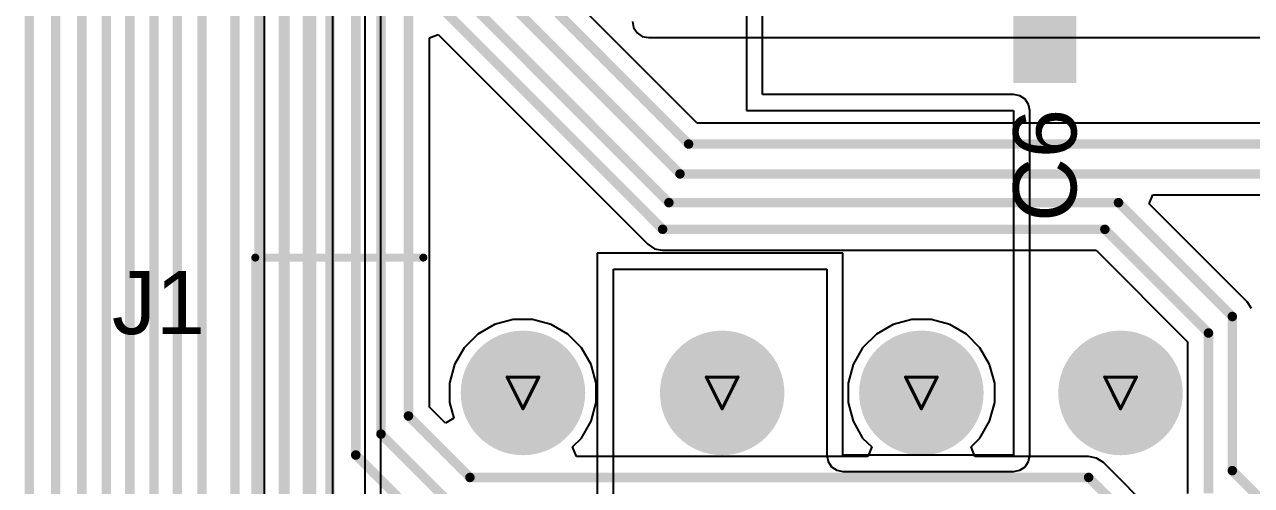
# Model space of a CAD drawing. Header units: inches. Extents: x -31 to 249, y -28 to 261.
# Drawn here: x 7.48 to 27.19, y 25.58 to 32.98 of the extents above; entities that cross this region are included whole.
import ezdxf

# ---------------------------------------------------------------- set-up
doc = ezdxf.new("R2010")
doc.units = ezdxf.units.IN
for name, color, linetype in [('Bottom Layer', 5, 'Continuous'), ('Bottom Solder', 6, 'Continuous'), ('Drill Drawing', 1, 'Continuous'), ('Multi-Layer', 9, 'Continuous'), ('Pad Holes', 156, 'Continuous'), ('Top Layer', 1, 'Continuous'), ('Top Overlay', 2, 'Continuous'), ('Top Paste', 8, 'Continuous'), ('Top Solder', 216, 'Continuous')]:
    doc.layers.add(name, color=color, linetype=linetype)
doc.styles.add('Arial', font='', dxfattribs={"height": 0.2})
doc.styles.get('Arial').set_extended_font_data('Arial')

# ---------------------------------------------------------------- blocks, each defined once
blk = doc.blocks.new('RVT1E470M0505_12')
at = {"layer": 'Top Layer'}
for points in [[(-3.75, 0.455), (-1.05, 0.455), (-1.05, -0.455), (-3.75, -0.455)], [(1.05, 0.455), (3.75, 0.455), (3.75, -0.455), (1.05, -0.455)]]:
    blk.add_hatch(color=1, dxfattribs=at).paths.add_polyline_path(points)
at = {"layer": 'Top Paste'}
for points in [[(-3.75, 0.455), (-1.05, 0.455), (-1.05, -0.455), (-3.75, -0.455)], [(1.05, 0.455), (3.75, 0.455), (3.75, -0.455), (1.05, -0.455)]]:
    blk.add_hatch(color=8, dxfattribs=at).paths.add_polyline_path(points)
at = {"layer": 'Top Solder'}
for points in [[(-3.801, 0.506), (-0.999, 0.506), (-0.999, -0.506), (-3.801, -0.506)], [(0.999, 0.506), (3.801, 0.506), (3.801, -0.506), (0.999, -0.506)]]:
    blk.add_hatch(color=216, dxfattribs=at).paths.add_polyline_path(points)
at = {"layer": 'Top Overlay'}
for points in [[(-2.659, 1.787, 0.127, 0.127, 0), (-1.795, 2.649, 0.127, 0.127, 0)], [(2.659, 2.649, 0.127, 0.127, 0), (-1.795, 2.649, 0.127, 0.127, 0)], [(2.659, 0.607, 0.127, 0.127, 0), (2.659, 2.649, 0.127, 0.127, 0)], [(-2.659, 0.607, 0.127, 0.127, 0), (-2.659, 1.787, 0.127, 0.127, 0)], [(-3.289, 0.635, 0.127, 0.127, 0), (-3.289, 1.346, 0.127, 0.127, 0)], [(-2.933, 0.991, 0.127, 0.127, 0), (-3.644, 0.991, 0.127, 0.127, 0)], [(-2.659, -1.787, 0.127, 0.127, 0), (-2.659, -0.607, 0.127, 0.127, 0)], [(2.659, -2.649, 0.127, 0.127, 0), (2.659, -0.607, 0.127, 0.127, 0)], [(-1.795, -2.649, 0.127, 0.127, 0), (-2.659, -1.787, 0.127, 0.127, 0)], [(2.659, -2.649, 0.127, 0.127, 0), (-1.795, -2.649, 0.127, 0.127, 0)]]:
    blk.add_lwpolyline(points, format="xyseb", dxfattribs=at)
for points in [[(-1.827, 2.649, 0.0635, 0.0635, 1), (-1.763, 2.649, 0.0635, 0.0635, 1)], [(-1.827, 2.649, 0.0635, 0.0635, 1), (-1.763, 2.649, 0.0635, 0.0635, 1)], [(2.628, 2.649, 0.0635, 0.0635, 1), (2.691, 2.649, 0.0635, 0.0635, 1)], [(2.628, 2.649, 0.0635, 0.0635, 1), (2.691, 2.649, 0.0635, 0.0635, 1)], [(-2.691, 1.787, 0.0635, 0.0635, 1), (-2.628, 1.787, 0.0635, 0.0635, 1)], [(-2.691, 1.787, 0.0635, 0.0635, 1), (-2.628, 1.787, 0.0635, 0.0635, 1)], [(-3.321, 1.346, 0.0635, 0.0635, 1), (-3.257, 1.346, 0.0635, 0.0635, 1)], [(-3.676, 0.991, 0.0635, 0.0635, 1), (-3.613, 0.991, 0.0635, 0.0635, 1)], [(-2.965, 0.991, 0.0635, 0.0635, 1), (-2.902, 0.991, 0.0635, 0.0635, 1)], [(-3.321, 0.635, 0.0635, 0.0635, 1), (-3.257, 0.635, 0.0635, 0.0635, 1)], [(-2.691, 0.607, 0.0635, 0.0635, 1), (-2.628, 0.607, 0.0635, 0.0635, 1)], [(2.628, 0.607, 0.0635, 0.0635, 1), (2.691, 0.607, 0.0635, 0.0635, 1)], [(-2.691, -0.607, 0.0635, 0.0635, 1), (-2.628, -0.607, 0.0635, 0.0635, 1)], [(2.628, -0.607, 0.0635, 0.0635, 1), (2.691, -0.607, 0.0635, 0.0635, 1)], [(-2.691, -1.787, 0.0635, 0.0635, 1), (-2.628, -1.787, 0.0635, 0.0635, 1)], [(-2.691, -1.787, 0.0635, 0.0635, 1), (-2.628, -1.787, 0.0635, 0.0635, 1)], [(-1.827, -2.649, 0.0635, 0.0635, 1), (-1.763, -2.649, 0.0635, 0.0635, 1)], [(-1.827, -2.649, 0.0635, 0.0635, 1), (-1.763, -2.649, 0.0635, 0.0635, 1)], [(2.628, -2.649, 0.0635, 0.0635, 1), (2.691, -2.649, 0.0635, 0.0635, 1)], [(2.628, -2.649, 0.0635, 0.0635, 1), (2.691, -2.649, 0.0635, 0.0635, 1)]]:
    blk.add_lwpolyline(points, format="xyseb", close=True, dxfattribs=at)
blk = doc.blocks.new('RVT1E470M0505_13')
at = {"layer": 'Top Layer'}
for points in [[(-3.75, 0.455), (-1.05, 0.455), (-1.05, -0.455), (-3.75, -0.455)], [(1.05, 0.455), (3.75, 0.455), (3.75, -0.455), (1.05, -0.455)]]:
    blk.add_hatch(color=1, dxfattribs=at).paths.add_polyline_path(points)
at = {"layer": 'Top Paste'}
for points in [[(-3.75, 0.455), (-1.05, 0.455), (-1.05, -0.455), (-3.75, -0.455)], [(1.05, 0.455), (3.75, 0.455), (3.75, -0.455), (1.05, -0.455)]]:
    blk.add_hatch(color=8, dxfattribs=at).paths.add_polyline_path(points)
at = {"layer": 'Top Solder'}
for points in [[(-3.801, 0.506), (-0.999, 0.506), (-0.999, -0.506), (-3.801, -0.506)], [(0.999, 0.506), (3.801, 0.506), (3.801, -0.506), (0.999, -0.506)]]:
    blk.add_hatch(color=216, dxfattribs=at).paths.add_polyline_path(points)
at = {"layer": 'Top Overlay'}
for points in [[(-2.659, 1.787, 0.127, 0.127, 0), (-1.795, 2.649, 0.127, 0.127, 0)], [(2.659, 2.649, 0.127, 0.127, 0), (-1.795, 2.649, 0.127, 0.127, 0)], [(2.659, 0.607, 0.127, 0.127, 0), (2.659, 2.649, 0.127, 0.127, 0)], [(-2.659, 0.607, 0.127, 0.127, 0), (-2.659, 1.787, 0.127, 0.127, 0)], [(-3.289, 0.635, 0.127, 0.127, 0), (-3.289, 1.346, 0.127, 0.127, 0)], [(-2.933, 0.991, 0.127, 0.127, 0), (-3.644, 0.991, 0.127, 0.127, 0)], [(-2.659, -1.787, 0.127, 0.127, 0), (-2.659, -0.607, 0.127, 0.127, 0)], [(2.659, -2.649, 0.127, 0.127, 0), (2.659, -0.607, 0.127, 0.127, 0)], [(-1.795, -2.649, 0.127, 0.127, 0), (-2.659, -1.787, 0.127, 0.127, 0)], [(2.659, -2.649, 0.127, 0.127, 0), (-1.795, -2.649, 0.127, 0.127, 0)]]:
    blk.add_lwpolyline(points, format="xyseb", dxfattribs=at)
for points in [[(-1.827, 2.649, 0.0635, 0.0635, 1), (-1.763, 2.649, 0.0635, 0.0635, 1)], [(-1.827, 2.649, 0.0635, 0.0635, 1), (-1.763, 2.649, 0.0635, 0.0635, 1)], [(2.628, 2.649, 0.0635, 0.0635, 1), (2.691, 2.649, 0.0635, 0.0635, 1)], [(2.628, 2.649, 0.0635, 0.0635, 1), (2.691, 2.649, 0.0635, 0.0635, 1)], [(-2.691, 1.787, 0.0635, 0.0635, 1), (-2.628, 1.787, 0.0635, 0.0635, 1)], [(-2.691, 1.787, 0.0635, 0.0635, 1), (-2.628, 1.787, 0.0635, 0.0635, 1)], [(-3.321, 1.346, 0.0635, 0.0635, 1), (-3.257, 1.346, 0.0635, 0.0635, 1)], [(-3.676, 0.991, 0.0635, 0.0635, 1), (-3.613, 0.991, 0.0635, 0.0635, 1)], [(-2.965, 0.991, 0.0635, 0.0635, 1), (-2.902, 0.991, 0.0635, 0.0635, 1)], [(-3.321, 0.635, 0.0635, 0.0635, 1), (-3.257, 0.635, 0.0635, 0.0635, 1)], [(-2.691, 0.607, 0.0635, 0.0635, 1), (-2.628, 0.607, 0.0635, 0.0635, 1)], [(2.628, 0.607, 0.0635, 0.0635, 1), (2.691, 0.607, 0.0635, 0.0635, 1)], [(-2.691, -0.607, 0.0635, 0.0635, 1), (-2.628, -0.607, 0.0635, 0.0635, 1)], [(2.628, -0.607, 0.0635, 0.0635, 1), (2.691, -0.607, 0.0635, 0.0635, 1)], [(-2.691, -1.787, 0.0635, 0.0635, 1), (-2.628, -1.787, 0.0635, 0.0635, 1)], [(-2.691, -1.787, 0.0635, 0.0635, 1), (-2.628, -1.787, 0.0635, 0.0635, 1)], [(-1.827, -2.649, 0.0635, 0.0635, 1), (-1.763, -2.649, 0.0635, 0.0635, 1)], [(-1.827, -2.649, 0.0635, 0.0635, 1), (-1.763, -2.649, 0.0635, 0.0635, 1)], [(2.628, -2.649, 0.0635, 0.0635, 1), (2.691, -2.649, 0.0635, 0.0635, 1)], [(2.628, -2.649, 0.0635, 0.0635, 1), (2.691, -2.649, 0.0635, 0.0635, 1)]]:
    blk.add_lwpolyline(points, format="xyseb", close=True, dxfattribs=at)
blk = doc.blocks.new('1_1376430_8_40')
at = {"layer": 'Bottom Layer'}
h = blk.add_hatch(color=5, dxfattribs=at)
edge = h.paths.add_edge_path()
edge.add_arc((-52.05, 8.225), 1, 0, 360)
h = blk.add_hatch(color=5, dxfattribs=at)
edge = h.paths.add_edge_path()
edge.add_arc((-48.85, 8.225), 1, 0, 360)
h = blk.add_hatch(color=5, dxfattribs=at)
edge = h.paths.add_edge_path()
edge.add_arc((-45.65, 8.225), 1, 0, 360)
h = blk.add_hatch(color=5, dxfattribs=at)
edge = h.paths.add_edge_path()
edge.add_arc((-42.45, 8.225), 1, 0, 360)
at = {"layer": 'Bottom Solder'}
h = blk.add_hatch(color=6, dxfattribs=at)
edge = h.paths.add_edge_path()
edge.add_arc((-52.05, 8.225), 1, 0, 360)
h = blk.add_hatch(color=6, dxfattribs=at)
edge = h.paths.add_edge_path()
edge.add_arc((-48.85, 8.225), 1, 0, 360)
h = blk.add_hatch(color=6, dxfattribs=at)
edge = h.paths.add_edge_path()
edge.add_arc((-45.65, 8.225), 1, 0, 360)
h = blk.add_hatch(color=6, dxfattribs=at)
edge = h.paths.add_edge_path()
edge.add_arc((-42.45, 8.225), 1, 0, 360)
at = {"layer": 'Multi-Layer'}
h = blk.add_hatch(color=9, dxfattribs=at)
edge = h.paths.add_edge_path()
edge.add_arc((-52.05, 8.225), 1, 0, 360)
h = blk.add_hatch(color=9, dxfattribs=at)
edge = h.paths.add_edge_path()
edge.add_arc((-48.85, 8.225), 1, 0, 360)
h = blk.add_hatch(color=9, dxfattribs=at)
edge = h.paths.add_edge_path()
edge.add_arc((-45.65, 8.225), 1, 0, 360)
h = blk.add_hatch(color=9, dxfattribs=at)
edge = h.paths.add_edge_path()
edge.add_arc((-42.45, 8.225), 1, 0, 360)
at = {"layer": 'Pad Holes'}
h = blk.add_hatch(color=7, dxfattribs=at)
edge = h.paths.add_edge_path()
edge.add_arc((-52.05, 8.225), 0.605, 0, 360)
h = blk.add_hatch(color=7, dxfattribs=at)
edge = h.paths.add_edge_path()
edge.add_arc((-48.85, 8.225), 0.605, 0, 360)
h = blk.add_hatch(color=7, dxfattribs=at)
edge = h.paths.add_edge_path()
edge.add_arc((-45.65, 8.225), 0.605, 0, 360)
h = blk.add_hatch(color=7, dxfattribs=at)
edge = h.paths.add_edge_path()
edge.add_arc((-42.45, 8.225), 0.605, 0, 360)
at = {"layer": 'Top Layer'}
h = blk.add_hatch(color=1, dxfattribs=at)
edge = h.paths.add_edge_path()
edge.add_arc((-52.05, 8.225), 1, 0, 360)
h = blk.add_hatch(color=1, dxfattribs=at)
edge = h.paths.add_edge_path()
edge.add_arc((-48.85, 8.225), 1, 0, 360)
h = blk.add_hatch(color=1, dxfattribs=at)
edge = h.paths.add_edge_path()
edge.add_arc((-45.65, 8.225), 1, 0, 360)
h = blk.add_hatch(color=1, dxfattribs=at)
edge = h.paths.add_edge_path()
edge.add_arc((-42.45, 8.225), 1, 0, 360)
at = {"layer": 'Top Solder'}
h = blk.add_hatch(color=216, dxfattribs=at)
edge = h.paths.add_edge_path()
edge.add_arc((-52.05, 8.225), 1, 0, 360)
h = blk.add_hatch(color=216, dxfattribs=at)
edge = h.paths.add_edge_path()
edge.add_arc((-48.85, 8.225), 1, 0, 360)
h = blk.add_hatch(color=216, dxfattribs=at)
edge = h.paths.add_edge_path()
edge.add_arc((-45.65, 8.225), 1, 0, 360)
h = blk.add_hatch(color=216, dxfattribs=at)
edge = h.paths.add_edge_path()
edge.add_arc((-42.45, 8.225), 1, 0, 360)
at = {"layer": 'Top Overlay'}
for points in [[(-56.35, 10.397, 0.127, 0.127, 0), (-53.65, 10.397, 0.127, 0.127, 0)], [(-56.35, 10.397, 0.127, 0.127, 0), (-53.65, 10.397, 0.127, 0.127, 0)], [(-56.35, -18.833, 0.127, 0.127, 0), (-56.35, 10.397, 0.127, 0.127, 0)], [(-56.35, -18.833, 0.127, 0.127, 0), (-56.35, 10.397, 0.127, 0.127, 0)]]:
    blk.add_lwpolyline(points, format="xyseb", dxfattribs=at)
for points in [[(-56.382, 10.397, 0.0635, 0.0635, 1), (-56.318, 10.397, 0.0635, 0.0635, 1)], [(-56.382, 10.397, 0.0635, 0.0635, 1), (-56.318, 10.397, 0.0635, 0.0635, 1)], [(-56.382, 10.397, 0.0635, 0.0635, 1), (-56.318, 10.397, 0.0635, 0.0635, 1)], [(-56.382, 10.397, 0.0635, 0.0635, 1), (-56.318, 10.397, 0.0635, 0.0635, 1)], [(-53.682, 10.397, 0.0635, 0.0635, 1), (-53.618, 10.397, 0.0635, 0.0635, 1)], [(-53.682, 10.397, 0.0635, 0.0635, 1), (-53.618, 10.397, 0.0635, 0.0635, 1)]]:
    blk.add_lwpolyline(points, format="xyseb", close=True, dxfattribs=at)

msp = doc.modelspace()

# ---------------------------------------------------------------- linework, layer by layer
at = {"layer": 'Bottom Layer'}
for p, q in [((18.286, 31.398), (15.61, 34.073)), ((17.242, 33.029), (17.261, 32.93)), ((17.261, 32.93), (17.317, 32.846)), ((13.983, 32.764), (14.123, 32.822)), ((13.983, 26.836), (13.983, 32.764)), ((14.123, 32.822), (17.491, 29.455)), ((17.317, 32.846), (17.401, 32.79)), ((17.401, 32.79), (17.501, 32.77)), ((17.501, 32.77), (33.121, 32.77)), ((30.69, 31.398), (18.286, 31.398)), ((25.545, 30.104), (25.603, 30.245)), ((25.603, 30.245), (27.83, 30.245)), ((27.118, 28.531), (25.545, 30.104)), ((17.491, 29.455), (17.6, 29.382)), ((17.6, 29.382), (17.729, 29.356)), ((17.729, 29.356), (24.694, 29.356)), ((24.694, 29.356), (26.161, 27.889)), ((27.191, 28.422), (27.118, 28.531)), ((15.33, 28.244), (15.03, 28.164)), ((15.64, 28.244), (15.33, 28.244)), ((15.94, 28.164), (15.64, 28.244)), ((21.73, 28.244), (21.43, 28.164)), ((22.04, 28.244), (21.73, 28.244)), ((22.34, 28.164), (22.04, 28.244)), ((14.762, 28.009), (14.542, 27.79)), ((15.03, 28.164), (14.762, 28.009)), ((16.208, 28.009), (15.94, 28.164)), ((16.427, 27.79), (16.208, 28.009)), ((21.162, 28.009), (20.942, 27.79)), ((21.43, 28.164), (21.162, 28.009)), ((22.608, 28.009), (22.34, 28.164)), ((22.827, 27.79), (22.608, 28.009)), ((26.161, 27.889), (26.161, 25.454)), ((14.542, 27.79), (14.387, 27.521)), ((16.582, 27.521), (16.427, 27.79)), ((20.942, 27.79), (20.787, 27.521)), ((22.982, 27.521), (22.827, 27.79)), ((14.387, 27.521), (14.307, 27.222)), ((16.663, 27.222), (16.582, 27.521)), ((20.787, 27.521), (20.707, 27.222)), ((23.063, 27.222), (22.982, 27.521)), ((14.307, 27.222), (14.307, 26.912)), ((16.663, 26.912), (16.663, 27.222)), ((20.707, 27.222), (20.707, 26.912)), ((23.063, 26.912), (23.063, 27.222)), ((14.238, 26.581), (13.983, 26.836)), ((14.307, 26.912), (14.375, 26.66)), ((16.582, 26.612), (16.663, 26.912)), ((20.707, 26.912), (20.787, 26.612)), ((22.982, 26.612), (23.063, 26.912)), ((14.375, 26.66), (14.238, 26.581)), ((16.427, 26.343), (16.582, 26.612)), ((20.787, 26.612), (20.942, 26.343)), ((22.827, 26.343), (22.982, 26.612)), ((16.283, 26.199), (16.427, 26.343)), ((20.942, 26.343), (21.087, 26.199)), ((22.683, 26.199), (22.827, 26.343)), ((16.346, 26.046), (16.283, 26.199)), ((21.024, 26.046), (16.346, 26.046)), ((21.087, 26.199), (21.024, 26.046)), ((22.746, 26.046), (22.683, 26.199)), ((24.572, 26.046), (22.746, 26.046)), ((24.701, 26.021), (24.572, 26.046)), ((24.81, 25.948), (24.701, 26.021)), ((26.423, 24.335), (24.81, 25.948))]:
    msp.add_line(p, q, dxfattribs=at)
for points in [[(7.554, 18.216, 0.152, 0.152, 0), (7.554, 66.034, 0.152, 0.152, 0)], [(7.979, 18.331, 0.152, 0.152, 0), (7.979, 63.792, 0.152, 0.152, 0)], [(8.398, 18.454, 0.152, 0.152, 0), (8.398, 63.473, 0.152, 0.152, 0)], [(8.793, 18.822, 0.152, 0.152, 0), (8.793, 63.252, 0.152, 0.152, 0)], [(9.17, 19.059, 0.152, 0.152, 0), (9.17, 63.069, 0.152, 0.152, 0)], [(9.557, 19.267, 0.152, 0.152, 0), (9.557, 62.875, 0.152, 0.152, 0)], [(9.933, 19.547, 0.152, 0.152, 0), (9.933, 62.652, 0.152, 0.152, 0)], [(10.33, 19.767, 0.152, 0.152, 0), (10.33, 62.416, 0.152, 0.152, 0)], [(10.86, 19.902, 0.152, 0.152, 0), (10.86, 62.145, 0.152, 0.152, 0)], [(11.248, 21.91, 0.152, 0.152, 0), (11.248, 61.91, 0.152, 0.152, 0)], [(11.636, 22.316, 0.152, 0.152, 0), (11.636, 61.687, 0.152, 0.152, 0)], [(12.02, 23.682, 0.152, 0.152, 0), (12.02, 61.418, 0.152, 0.152, 0)], [(12.385, 23.95, 0.152, 0.152, 0), (12.385, 61.13, 0.152, 0.152, 0)], [(12.799, 26.07, 0.152, 0.152, 0), (12.799, 60.874, 0.152, 0.152, 0)], [(13.204, 26.407, 0.152, 0.152, 0), (13.204, 60.633, 0.152, 0.152, 0)], [(13.646, 26.697, 0.152, 0.152, 0), (13.646, 60.381, 0.152, 0.152, 0)], [(15.274, 33.934, 0.152, 0.152, 0), (18.146, 31.061, 0.152, 0.152, 0)], [(14.885, 33.704, 0.152, 0.152, 0), (18.007, 30.582, 0.152, 0.152, 0)], [(14.466, 33.484, 0.152, 0.152, 0), (17.829, 30.121, 0.152, 0.152, 0)], [(14.069, 33.353, 0.152, 0.152, 0), (17.729, 29.693, 0.152, 0.152, 0)], [(18.146, 31.061, 0.152, 0.152, 0), (30.69, 31.061, 0.152, 0.152, 0)], [(18.007, 30.582, 0.152, 0.152, 0), (27.97, 30.582, 0.152, 0.152, 0)], [(17.829, 30.121, 0.152, 0.152, 0), (25.052, 30.121, 0.152, 0.152, 0)], [(25.052, 30.121, 0.152, 0.152, 0), (26.88, 28.293, 0.152, 0.152, 0)], [(17.729, 29.693, 0.152, 0.152, 0), (24.833, 29.693, 0.152, 0.152, 0)], [(24.833, 29.693, 0.152, 0.152, 0), (26.498, 28.028, 0.152, 0.152, 0)], [(26.88, 25.82, 0.152, 0.152, 0), (26.88, 28.293, 0.152, 0.152, 0)], [(26.498, 25.454, 0.152, 0.152, 0), (26.498, 28.028, 0.152, 0.152, 0)], [(13.646, 26.697, 0.152, 0.152, 0), (14.633, 25.71, 0.152, 0.152, 0)], [(13.204, 26.407, 0.152, 0.152, 0), (14.285, 25.326, 0.152, 0.152, 0)], [(12.799, 26.07, 0.152, 0.152, 0), (13.909, 24.96, 0.152, 0.152, 0)], [(26.88, 25.82, 0.152, 0.152, 0), (27.594, 25.106, 0.152, 0.152, 0)], [(14.633, 25.71, 0.152, 0.152, 0), (24.572, 25.71, 0.152, 0.152, 0)], [(24.572, 25.71, 0.152, 0.152, 0), (26.185, 24.096, 0.152, 0.152, 0)]]:
    msp.add_lwpolyline(points, format="xyseb", dxfattribs=at)
for points in [[(18.108, 31.061, 0.0762, 0.0762, 1), (18.184, 31.061, 0.0762, 0.0762, 1)], [(18.108, 31.061, 0.0762, 0.0762, 1), (18.184, 31.061, 0.0762, 0.0762, 1)], [(17.969, 30.582, 0.0762, 0.0762, 1), (18.045, 30.582, 0.0762, 0.0762, 1)], [(17.969, 30.582, 0.0762, 0.0762, 1), (18.045, 30.582, 0.0762, 0.0762, 1)], [(17.791, 30.121, 0.0762, 0.0762, 1), (17.867, 30.121, 0.0762, 0.0762, 1)], [(17.791, 30.121, 0.0762, 0.0762, 1), (17.867, 30.121, 0.0762, 0.0762, 1)], [(25.014, 30.121, 0.0762, 0.0762, 1), (25.09, 30.121, 0.0762, 0.0762, 1)], [(25.014, 30.121, 0.0762, 0.0762, 1), (25.09, 30.121, 0.0762, 0.0762, 1)], [(17.691, 29.693, 0.0762, 0.0762, 1), (17.767, 29.693, 0.0762, 0.0762, 1)], [(17.691, 29.693, 0.0762, 0.0762, 1), (17.767, 29.693, 0.0762, 0.0762, 1)], [(24.795, 29.693, 0.0762, 0.0762, 1), (24.871, 29.693, 0.0762, 0.0762, 1)], [(24.795, 29.693, 0.0762, 0.0762, 1), (24.871, 29.693, 0.0762, 0.0762, 1)], [(26.842, 28.293, 0.0762, 0.0762, 1), (26.918, 28.293, 0.0762, 0.0762, 1)], [(26.842, 28.293, 0.0762, 0.0762, 1), (26.918, 28.293, 0.0762, 0.0762, 1)], [(26.46, 28.028, 0.0762, 0.0762, 1), (26.536, 28.028, 0.0762, 0.0762, 1)], [(26.46, 28.028, 0.0762, 0.0762, 1), (26.536, 28.028, 0.0762, 0.0762, 1)], [(13.608, 26.697, 0.0762, 0.0762, 1), (13.684, 26.697, 0.0762, 0.0762, 1)], [(13.608, 26.697, 0.0762, 0.0762, 1), (13.684, 26.697, 0.0762, 0.0762, 1)], [(13.166, 26.407, 0.0762, 0.0762, 1), (13.242, 26.407, 0.0762, 0.0762, 1)], [(13.166, 26.407, 0.0762, 0.0762, 1), (13.242, 26.407, 0.0762, 0.0762, 1)], [(12.76, 26.07, 0.0762, 0.0762, 1), (12.837, 26.07, 0.0762, 0.0762, 1)], [(12.76, 26.07, 0.0762, 0.0762, 1), (12.837, 26.07, 0.0762, 0.0762, 1)], [(26.842, 25.82, 0.0762, 0.0762, 1), (26.918, 25.82, 0.0762, 0.0762, 1)], [(26.842, 25.82, 0.0762, 0.0762, 1), (26.918, 25.82, 0.0762, 0.0762, 1)], [(14.595, 25.71, 0.0762, 0.0762, 1), (14.671, 25.71, 0.0762, 0.0762, 1)], [(14.595, 25.71, 0.0762, 0.0762, 1), (14.671, 25.71, 0.0762, 0.0762, 1)], [(24.534, 25.71, 0.0762, 0.0762, 1), (24.61, 25.71, 0.0762, 0.0762, 1)], [(24.534, 25.71, 0.0762, 0.0762, 1), (24.61, 25.71, 0.0762, 0.0762, 1)]]:
    msp.add_lwpolyline(points, format="xyseb", close=True, dxfattribs=at)
at = {"layer": 'Drill Drawing'}
for points in [[(15.231, 27.321, 0.0508, 0.0508, 0), (15.739, 27.321, 0.0508, 0.0508, 0)], [(15.231, 27.321, 0.0508, 0.0508, 0), (15.485, 26.813, 0.0508, 0.0508, 0)], [(15.485, 26.813, 0.0508, 0.0508, 0), (15.739, 27.321, 0.0508, 0.0508, 0)], [(18.431, 27.321, 0.0508, 0.0508, 0), (18.939, 27.321, 0.0508, 0.0508, 0)], [(18.431, 27.321, 0.0508, 0.0508, 0), (18.685, 26.813, 0.0508, 0.0508, 0)], [(18.685, 26.813, 0.0508, 0.0508, 0), (18.939, 27.321, 0.0508, 0.0508, 0)], [(21.631, 27.321, 0.0508, 0.0508, 0), (22.139, 27.321, 0.0508, 0.0508, 0)], [(21.631, 27.321, 0.0508, 0.0508, 0), (21.885, 26.813, 0.0508, 0.0508, 0)], [(21.885, 26.813, 0.0508, 0.0508, 0), (22.139, 27.321, 0.0508, 0.0508, 0)], [(24.831, 27.321, 0.0508, 0.0508, 0), (25.339, 27.321, 0.0508, 0.0508, 0)], [(24.831, 27.321, 0.0508, 0.0508, 0), (25.085, 26.813, 0.0508, 0.0508, 0)], [(25.085, 26.813, 0.0508, 0.0508, 0), (25.339, 27.321, 0.0508, 0.0508, 0)]]:
    msp.add_lwpolyline(points, format="xyseb", dxfattribs=at)
for points in [[(15.218, 27.321, 0.0254, 0.0254, 1), (15.244, 27.321, 0.0254, 0.0254, 1)], [(15.218, 27.321, 0.0254, 0.0254, 1), (15.244, 27.321, 0.0254, 0.0254, 1)], [(15.726, 27.321, 0.0254, 0.0254, 1), (15.752, 27.321, 0.0254, 0.0254, 1)], [(15.726, 27.321, 0.0254, 0.0254, 1), (15.752, 27.321, 0.0254, 0.0254, 1)], [(18.418, 27.321, 0.0254, 0.0254, 1), (18.444, 27.321, 0.0254, 0.0254, 1)], [(18.418, 27.321, 0.0254, 0.0254, 1), (18.444, 27.321, 0.0254, 0.0254, 1)], [(18.926, 27.321, 0.0254, 0.0254, 1), (18.952, 27.321, 0.0254, 0.0254, 1)], [(18.926, 27.321, 0.0254, 0.0254, 1), (18.952, 27.321, 0.0254, 0.0254, 1)], [(21.618, 27.321, 0.0254, 0.0254, 1), (21.644, 27.321, 0.0254, 0.0254, 1)], [(21.618, 27.321, 0.0254, 0.0254, 1), (21.644, 27.321, 0.0254, 0.0254, 1)], [(22.126, 27.321, 0.0254, 0.0254, 1), (22.152, 27.321, 0.0254, 0.0254, 1)], [(22.126, 27.321, 0.0254, 0.0254, 1), (22.152, 27.321, 0.0254, 0.0254, 1)], [(24.818, 27.321, 0.0254, 0.0254, 1), (24.844, 27.321, 0.0254, 0.0254, 1)], [(24.818, 27.321, 0.0254, 0.0254, 1), (24.844, 27.321, 0.0254, 0.0254, 1)], [(25.326, 27.321, 0.0254, 0.0254, 1), (25.352, 27.321, 0.0254, 0.0254, 1)], [(25.326, 27.321, 0.0254, 0.0254, 1), (25.352, 27.321, 0.0254, 0.0254, 1)], [(15.472, 26.813, 0.0254, 0.0254, 1), (15.498, 26.813, 0.0254, 0.0254, 1)], [(15.472, 26.813, 0.0254, 0.0254, 1), (15.498, 26.813, 0.0254, 0.0254, 1)], [(18.672, 26.813, 0.0254, 0.0254, 1), (18.698, 26.813, 0.0254, 0.0254, 1)], [(18.672, 26.813, 0.0254, 0.0254, 1), (18.698, 26.813, 0.0254, 0.0254, 1)], [(21.872, 26.813, 0.0254, 0.0254, 1), (21.898, 26.813, 0.0254, 0.0254, 1)], [(21.872, 26.813, 0.0254, 0.0254, 1), (21.898, 26.813, 0.0254, 0.0254, 1)], [(25.072, 26.813, 0.0254, 0.0254, 1), (25.098, 26.813, 0.0254, 0.0254, 1)], [(25.072, 26.813, 0.0254, 0.0254, 1), (25.098, 26.813, 0.0254, 0.0254, 1)]]:
    msp.add_lwpolyline(points, format="xyseb", close=True, dxfattribs=at)
at = {"layer": 'Top Layer'}
for p, q in [((11.325, 71.869), (11.325, 15.88)), ((12.428, 16.179), (12.428, 71.509)), ((12.945, 42.697), (12.945, 16.217)), ((13.204, 16.217), (13.204, 42.697)), ((19.075, 36.89), (19.075, 31.598)), ((19.334, 31.857), (19.334, 36.631)), ((23.368, 31.857), (19.334, 31.857)), ((23.467, 31.837), (23.368, 31.857)), ((23.551, 31.781), (23.467, 31.837)), ((23.607, 31.697), (23.551, 31.781)), ((19.075, 31.598), (23.368, 31.598)), ((23.368, 31.598), (23.368, 26.067)), ((23.627, 31.598), (23.607, 31.697)), ((23.627, 26.067), (23.627, 31.598)), ((20.625, 29.312), (16.678, 29.312)), ((16.678, 29.312), (16.678, 23.018)), ((20.625, 26.067), (20.625, 29.312)), ((16.937, 23.291), (16.937, 29.053)), ((16.937, 29.053), (20.366, 29.053)), ((20.366, 29.053), (20.366, 26.067)), ((20.366, 26.067), (20.386, 25.967)), ((23.368, 26.067), (20.625, 26.067)), ((23.607, 25.967), (23.627, 26.067)), ((20.386, 25.967), (20.442, 25.883)), ((20.442, 25.883), (20.526, 25.827)), ((20.526, 25.827), (20.625, 25.808)), ((23.368, 25.808), (23.467, 25.827)), ((23.467, 25.827), (23.551, 25.883)), ((23.551, 25.883), (23.607, 25.967)), ((20.625, 25.808), (23.368, 25.808))]:
    msp.add_line(p, q, dxfattribs=at)
for points in [[(11.662, 15.88, 0.152, 0.152, 0), (11.662, 71.869, 0.152, 0.152, 0)], [(12.091, 16.04, 0.152, 0.152, 0), (12.091, 71.648, 0.152, 0.152, 0)]]:
    msp.add_lwpolyline(points, format="xyseb", dxfattribs=at)

# ---------------------------------------------------------------- block references
at = {"rotation": 270}
for name, p in [('RVT1E470M0505_13', (23.868, 35.84)), ('RVT1E470M0505_12', (29.502, 35.84))]:
    msp.add_blockref(name, p, dxfattribs=at)
msp.add_blockref('1_1376430_8_40', (67.535, 18.842))

# ---------------------------------------------------------------- texts
at = {"layer": 'Top Overlay', "style": 'Arial'}
msp.add_text('C6', height=1.016, rotation=90, dxfattribs=at).set_placement((24.376, 29.811))
msp.add_text('J1', height=1.016, dxfattribs=at).set_placement((8.88, 28.01))

doc.saveas('drawing.dxf')
